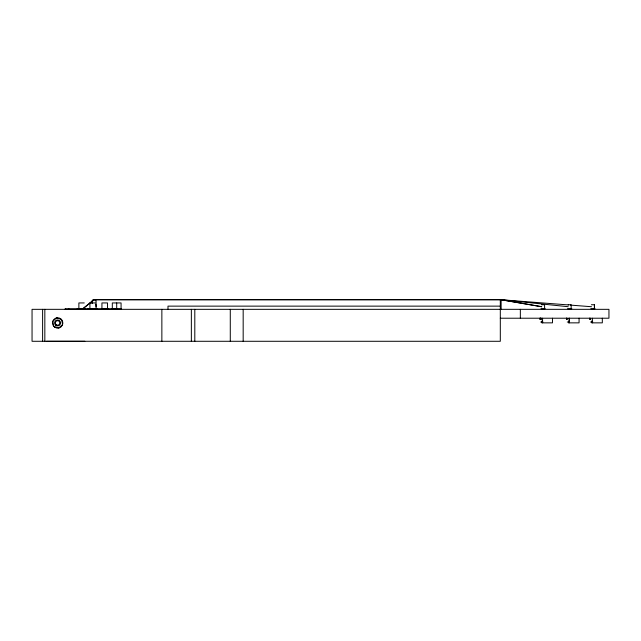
<?xml version="1.0" encoding="UTF-8"?>
<svg xmlns="http://www.w3.org/2000/svg" width="641" height="641" viewBox="0 0 641 641"><rect width="100%" height="100%" fill="white"/><g stroke="black" fill="none" stroke-linecap="round" stroke-linejoin="round"><path stroke-width="0.96" d="M92.408 303.337L92.633 300.757M83.498 308.225L94.011 299.676M83.506 308.233L94.067 299.74L501.118 299.74L568.214 306.719M95.012 299.676L500.309 299.676L568.639 304.956M84.259 302.937L78.875 302.937L78.875 308.714M95.301 302.937L89.916 302.937L89.916 308.714M541.565 304.747L544.602 304.747L544.602 308.69M568.174 304.747L571.179 304.747L571.131 308.69M591.355 304.747L594.495 304.747L594.495 308.69M500.309 306.134L167.99 306.134L167.99 309.331M78.194 308.714L84.933 308.714M89.243 308.714L95.982 308.714M101.366 308.714L108.105 308.714M112.311 308.714L121.069 308.714M540.94 308.69L545.227 308.69M567.533 308.69L571.82 308.69M590.778 308.69L595.064 308.69M65.206 308.834L114.923 308.834L114.923 309.331M500.309 318.216L608.95 318.216L608.95 309.331L32.05 309.331L32.05 341.284L500.309 341.284L500.309 299.74M541.341 319.17L539.954 319.17L539.954 318.216M567.758 319.17L566.548 319.17L566.66 318.216M589.8 318.216L589.792 319.17L590.738 319.17M540.692 322.03L542.959 322.03M567.285 322.03L569.553 322.03M590.537 322.03L592.797 322.03M570.538 305.108L591.475 306.719M501.118 309.331L501.118 299.74L541.773 306.719M501.118 299.74L541.565 306.719M95.838 304.195L96.086 306.775M602.308 318.216L602.332 322.856L591.707 322.856L591.707 321.005M594.367 304.747L594.367 308.69M592.396 318.216L592.42 322.856M590.105 318.216L590.105 319.17M589.904 318.216L589.84 319.17M579.087 318.216L579.063 322.856L568.463 322.856L568.487 321.005M569.472 318.216L569.472 322.03M569.144 318.216L569.168 322.856M566.852 318.216L566.86 319.17M566.548 318.216L566.532 319.17M552.494 318.216L552.47 322.856L541.869 322.856L541.869 321.005M542.574 318.216L542.55 322.856M541.292 318.216L541.292 319.17M540.659 318.216L540.659 319.17M540.523 318.216L540.523 319.17M540.387 319.17L540.267 318.216L540.259 319.17M540.067 318.216L539.994 319.17M520.348 309.331L520.348 318.216M243.171 309.331L243.171 341.284M230.279 309.331L230.279 341.284M194.8 309.331L194.8 341.284M191.355 309.331L191.355 341.284M161.861 309.331L161.861 341.284M121.069 309.331L121.069 302.937L112.311 302.937L112.311 309.331M116.694 302.937L116.694 308.714M107.528 308.714L107.528 302.937L101.935 302.937L101.935 308.714M97.2 308.834L97.2 309.331M96.086 308.834L96.086 300.757A2.268 2.268 0 0 0 92.12 300.757L92.12 303.449M89.019 308.834L89.019 309.331M88.851 308.834L88.851 309.331M88.698 308.834L88.698 309.331M88.554 308.834L88.554 309.331M88.426 308.834L88.426 309.331M88.314 308.834L88.314 309.331M88.218 308.834L88.138 309.331M88.073 308.834L87.993 309.331M84.836 341.284L46.497 341.284M77.224 308.834L77.224 309.331M68.819 308.834L68.819 309.331M65.254 308.834L65.254 309.331M44.83 309.331L44.83 341.284M42.61 309.331L42.61 341.284M92.953 300.228A1.522 1.522 0 0 1 93.754 299.772M94.676 299.868A1.522 1.522 0 0 1 95.501 300.757M56.592 317.88L52.746 321.357L53.828 326.421L58.764 328.016L62.61 324.546L61.52 319.474L56.592 317.88M55.559 325.091A2.965 2.965 0 0 0 60.47 323.617A2.965 2.965 0 0 0 56.745 320.099A2.965 2.965 0 0 0 55.559 325.091M56.047 324.57A2.252 2.252 0 0 0 59.781 323.449A2.252 2.252 0 0 0 56.945 320.78A2.252 2.252 0 0 0 56.047 324.57M54.862 327.303A5.184 5.184 0 0 0 62.85 323.216A5.184 5.184 0 0 0 55.318 318.337A5.184 5.184 0 0 0 54.862 327.303"/></g></svg>
